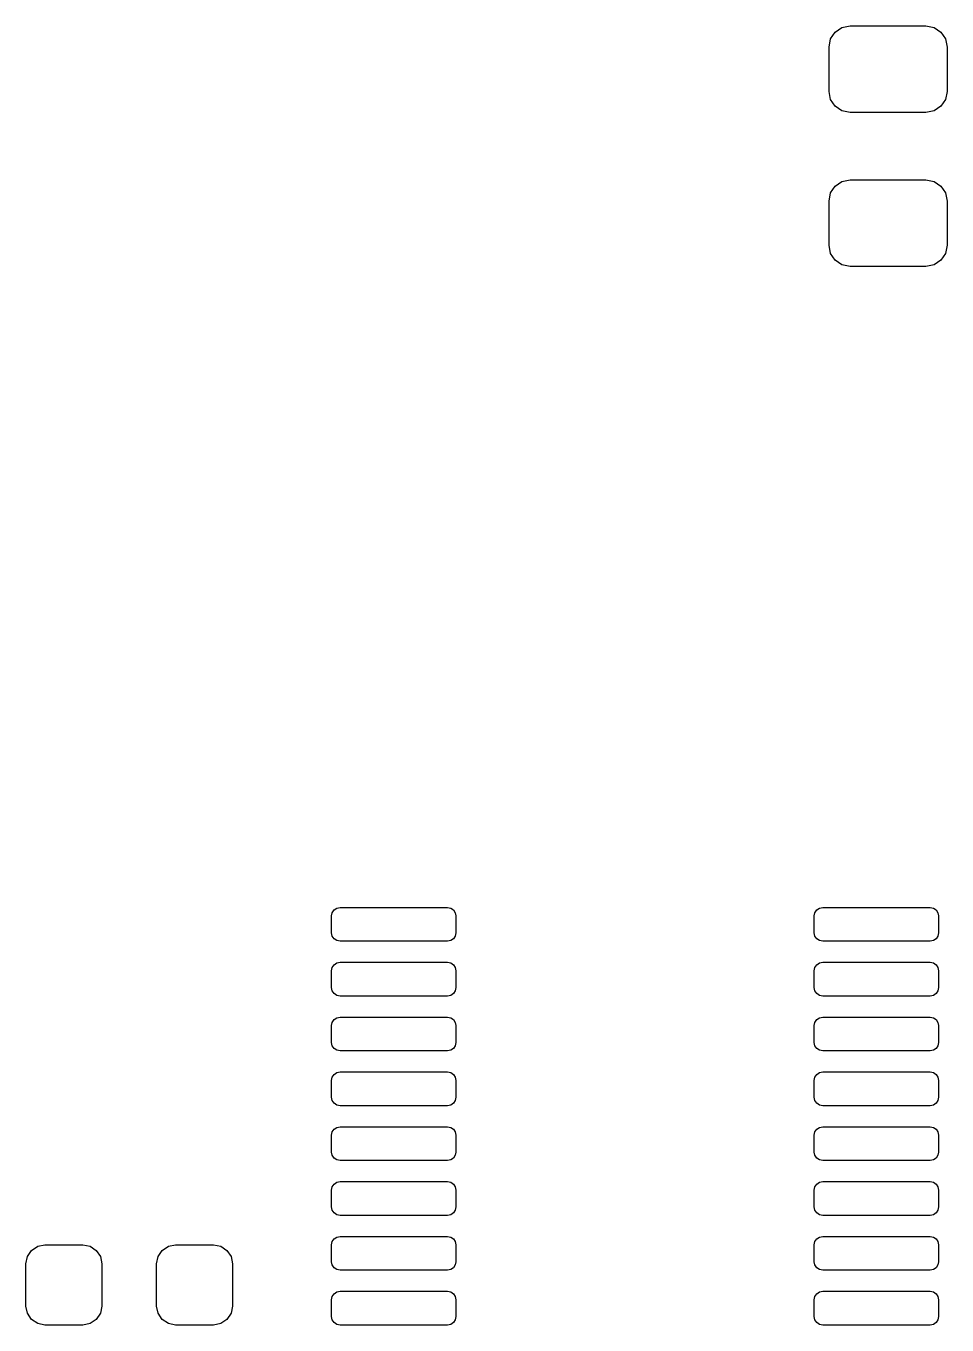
# Model space of a CAD drawing. Extents: x 98.9 to 186.3, y -141.5 to -56.6.
# Drawn here: x 129.78 to 140.7, y -87.97 to -72.58 of the extents above; entities that cross this region are included whole.
import ezdxf

# ---------------------------------------------------------------- set-up
doc = ezdxf.new("R2010")
doc.units = 0
doc.layers.add('BLACK', color=7, linetype='CONTINUOUS')

msp = doc.modelspace()

# ---------------------------------------------------------------- linework, layer by layer
at = {"layer": 'BLACK', "linetype": 'CONTINUOUS'}
for p, q in [((139.319, -72.7293), (139.373, -72.6482)), ((139.373, -72.6482), (139.454, -72.594)), ((139.454, -72.594), (139.55, -72.575)), ((139.55, -72.575), (140.45, -72.575)), ((140.45, -72.575), (140.546, -72.594)), ((140.546, -72.594), (140.627, -72.6482)), ((140.627, -72.6482), (140.681, -72.7293)), ((139.3, -72.825), (139.319, -72.7293)), ((139.3, -73.35), (139.3, -72.825)), ((140.681, -72.7293), (140.7, -72.825)), ((140.7, -72.825), (140.7, -73.35)), ((139.319, -73.4457), (139.3, -73.35)), ((139.373, -73.5268), (139.319, -73.4457)), ((140.681, -73.4457), (140.627, -73.5268)), ((140.7, -73.35), (140.681, -73.4457)), ((139.454, -73.581), (139.373, -73.5268)), ((139.55, -73.6), (139.454, -73.581)), ((140.45, -73.6), (139.55, -73.6)), ((140.546, -73.581), (140.45, -73.6)), ((140.627, -73.5268), (140.546, -73.581)), ((139.319, -74.5543), (139.373, -74.4732)), ((139.373, -74.4732), (139.454, -74.419)), ((139.454, -74.419), (139.55, -74.4)), ((139.55, -74.4), (140.45, -74.4)), ((140.45, -74.4), (140.546, -74.419)), ((140.546, -74.419), (140.627, -74.4732)), ((140.627, -74.4732), (140.681, -74.5543)), ((139.3, -74.65), (139.319, -74.5543)), ((139.3, -75.175), (139.3, -74.65)), ((140.681, -74.5543), (140.7, -74.65)), ((140.7, -74.65), (140.7, -75.175)), ((139.319, -75.2707), (139.3, -75.175)), ((139.373, -75.3518), (139.319, -75.2707)), ((140.681, -75.2707), (140.627, -75.3518)), ((140.7, -75.175), (140.681, -75.2707)), ((139.454, -75.406), (139.373, -75.3518)), ((139.55, -75.425), (139.454, -75.406)), ((140.45, -75.425), (139.55, -75.425)), ((140.546, -75.406), (140.45, -75.425)), ((140.627, -75.3518), (140.546, -75.406)), ((133.4, -83.125), (133.408, -83.0867)), ((133.4, -83.325), (133.4, -83.125)), ((133.408, -83.0867), (133.429, -83.0543)), ((133.429, -83.0543), (133.462, -83.0326)), ((133.462, -83.0326), (133.5, -83.025)), ((133.5, -83.025), (134.775, -83.025)), ((134.775, -83.025), (134.813, -83.0326)), ((134.813, -83.0326), (134.846, -83.0543)), ((134.846, -83.0543), (134.867, -83.0867)), ((134.867, -83.0867), (134.875, -83.125)), ((134.875, -83.125), (134.875, -83.325)), ((139.125, -83.125), (139.133, -83.0867)), ((139.125, -83.325), (139.125, -83.125)), ((139.133, -83.0867), (139.154, -83.0543)), ((139.154, -83.0543), (139.187, -83.0326)), ((139.187, -83.0326), (139.225, -83.025)), ((139.225, -83.025), (140.5, -83.025)), ((140.5, -83.025), (140.538, -83.0326)), ((140.538, -83.0326), (140.571, -83.0543)), ((140.571, -83.0543), (140.592, -83.0867)), ((140.592, -83.0867), (140.6, -83.125)), ((140.6, -83.125), (140.6, -83.325)), ((133.408, -83.3633), (133.4, -83.325)), ((133.429, -83.3957), (133.408, -83.3633)), ((133.462, -83.4174), (133.429, -83.3957)), ((133.5, -83.425), (133.462, -83.4174)), ((134.775, -83.425), (133.5, -83.425)), ((134.813, -83.4174), (134.775, -83.425)), ((134.846, -83.3957), (134.813, -83.4174)), ((134.867, -83.3633), (134.846, -83.3957)), ((134.875, -83.325), (134.867, -83.3633)), ((139.133, -83.3633), (139.125, -83.325)), ((139.154, -83.3957), (139.133, -83.3633)), ((139.187, -83.4174), (139.154, -83.3957)), ((139.225, -83.425), (139.187, -83.4174)), ((140.5, -83.425), (139.225, -83.425)), ((140.538, -83.4174), (140.5, -83.425)), ((140.571, -83.3957), (140.538, -83.4174)), ((140.592, -83.3633), (140.571, -83.3957)), ((140.6, -83.325), (140.592, -83.3633)), ((133.4, -83.775), (133.408, -83.7367)), ((133.4, -83.975), (133.4, -83.775)), ((133.408, -83.7367), (133.429, -83.7043)), ((133.429, -83.7043), (133.462, -83.6826)), ((133.462, -83.6826), (133.5, -83.675)), ((133.5, -83.675), (134.775, -83.675)), ((134.775, -83.675), (134.813, -83.6826)), ((134.813, -83.6826), (134.846, -83.7043)), ((134.846, -83.7043), (134.867, -83.7367)), ((134.867, -83.7367), (134.875, -83.775)), ((134.875, -83.775), (134.875, -83.975)), ((139.125, -83.775), (139.133, -83.7367)), ((139.125, -83.975), (139.125, -83.775)), ((139.133, -83.7367), (139.154, -83.7043)), ((139.154, -83.7043), (139.187, -83.6826)), ((139.187, -83.6826), (139.225, -83.675)), ((139.225, -83.675), (140.5, -83.675)), ((140.5, -83.675), (140.538, -83.6826)), ((140.538, -83.6826), (140.571, -83.7043)), ((140.571, -83.7043), (140.592, -83.7367)), ((140.592, -83.7367), (140.6, -83.775)), ((140.6, -83.775), (140.6, -83.975)), ((133.408, -84.0133), (133.4, -83.975)), ((133.429, -84.0457), (133.408, -84.0133)), ((133.462, -84.0674), (133.429, -84.0457)), ((133.5, -84.075), (133.462, -84.0674)), ((134.775, -84.075), (133.5, -84.075)), ((134.813, -84.0674), (134.775, -84.075)), ((134.846, -84.0457), (134.813, -84.0674)), ((134.867, -84.0133), (134.846, -84.0457)), ((134.875, -83.975), (134.867, -84.0133)), ((139.133, -84.0133), (139.125, -83.975)), ((139.154, -84.0457), (139.133, -84.0133)), ((139.187, -84.0674), (139.154, -84.0457)), ((139.225, -84.075), (139.187, -84.0674)), ((140.5, -84.075), (139.225, -84.075)), ((140.538, -84.0674), (140.5, -84.075)), ((140.571, -84.0457), (140.538, -84.0674)), ((140.592, -84.0133), (140.571, -84.0457)), ((140.6, -83.975), (140.592, -84.0133)), ((133.4, -84.425), (133.408, -84.3867)), ((133.408, -84.3867), (133.429, -84.3543)), ((133.429, -84.3543), (133.462, -84.3326)), ((133.462, -84.3326), (133.5, -84.325)), ((133.5, -84.325), (134.775, -84.325)), ((134.775, -84.325), (134.813, -84.3326)), ((134.813, -84.3326), (134.846, -84.3543)), ((134.846, -84.3543), (134.867, -84.3867)), ((134.867, -84.3867), (134.875, -84.425)), ((139.125, -84.425), (139.133, -84.3867)), ((139.133, -84.3867), (139.154, -84.3543)), ((139.154, -84.3543), (139.187, -84.3326)), ((139.187, -84.3326), (139.225, -84.325)), ((139.225, -84.325), (140.5, -84.325)), ((140.5, -84.325), (140.538, -84.3326)), ((140.538, -84.3326), (140.571, -84.3543)), ((140.571, -84.3543), (140.592, -84.3867)), ((140.592, -84.3867), (140.6, -84.425)), ((133.4, -84.625), (133.4, -84.425)), ((134.875, -84.425), (134.875, -84.625)), ((139.125, -84.625), (139.125, -84.425)), ((140.6, -84.425), (140.6, -84.625)), ((133.408, -84.6633), (133.4, -84.625)), ((133.429, -84.6957), (133.408, -84.6633)), ((133.462, -84.7174), (133.429, -84.6957)), ((134.846, -84.6957), (134.813, -84.7174)), ((134.867, -84.6633), (134.846, -84.6957)), ((134.875, -84.625), (134.867, -84.6633)), ((139.133, -84.6633), (139.125, -84.625)), ((139.154, -84.6957), (139.133, -84.6633)), ((139.187, -84.7174), (139.154, -84.6957)), ((140.571, -84.6957), (140.538, -84.7174)), ((140.592, -84.6633), (140.571, -84.6957)), ((140.6, -84.625), (140.592, -84.6633)), ((133.5, -84.725), (133.462, -84.7174)), ((134.775, -84.725), (133.5, -84.725)), ((134.813, -84.7174), (134.775, -84.725)), ((139.225, -84.725), (139.187, -84.7174)), ((140.5, -84.725), (139.225, -84.725)), ((140.538, -84.7174), (140.5, -84.725)), ((133.408, -85.0367), (133.429, -85.0043)), ((133.429, -85.0043), (133.462, -84.9826)), ((133.462, -84.9826), (133.5, -84.975)), ((133.5, -84.975), (134.775, -84.975)), ((134.775, -84.975), (134.813, -84.9826)), ((134.813, -84.9826), (134.846, -85.0043)), ((134.846, -85.0043), (134.867, -85.0367)), ((139.133, -85.0367), (139.154, -85.0043)), ((139.154, -85.0043), (139.187, -84.9826)), ((139.187, -84.9826), (139.225, -84.975)), ((139.225, -84.975), (140.5, -84.975)), ((140.5, -84.975), (140.538, -84.9826)), ((140.538, -84.9826), (140.571, -85.0043)), ((140.571, -85.0043), (140.592, -85.0367)), ((133.4, -85.075), (133.408, -85.0367)), ((133.4, -85.275), (133.4, -85.075)), ((134.867, -85.0367), (134.875, -85.075)), ((134.875, -85.075), (134.875, -85.275)), ((139.125, -85.075), (139.133, -85.0367)), ((139.125, -85.275), (139.125, -85.075)), ((140.592, -85.0367), (140.6, -85.075)), ((140.6, -85.075), (140.6, -85.275)), ((133.408, -85.3133), (133.4, -85.275)), ((133.429, -85.3457), (133.408, -85.3133)), ((134.867, -85.3133), (134.846, -85.3457)), ((134.875, -85.275), (134.867, -85.3133)), ((139.133, -85.3133), (139.125, -85.275)), ((139.154, -85.3457), (139.133, -85.3133)), ((140.592, -85.3133), (140.571, -85.3457)), ((140.6, -85.275), (140.592, -85.3133)), ((133.462, -85.3674), (133.429, -85.3457)), ((133.5, -85.375), (133.462, -85.3674)), ((134.775, -85.375), (133.5, -85.375)), ((134.813, -85.3674), (134.775, -85.375)), ((134.846, -85.3457), (134.813, -85.3674)), ((139.187, -85.3674), (139.154, -85.3457)), ((139.225, -85.375), (139.187, -85.3674)), ((140.5, -85.375), (139.225, -85.375)), ((140.538, -85.3674), (140.5, -85.375)), ((140.571, -85.3457), (140.538, -85.3674)), ((133.4, -85.725), (133.408, -85.6867)), ((133.4, -85.925), (133.4, -85.725)), ((133.408, -85.6867), (133.429, -85.6543)), ((133.429, -85.6543), (133.462, -85.6326)), ((133.462, -85.6326), (133.5, -85.625)), ((133.5, -85.625), (134.775, -85.625)), ((134.775, -85.625), (134.813, -85.6326)), ((134.813, -85.6326), (134.846, -85.6543)), ((134.846, -85.6543), (134.867, -85.6867)), ((134.867, -85.6867), (134.875, -85.725)), ((134.875, -85.725), (134.875, -85.925)), ((139.125, -85.725), (139.133, -85.6867)), ((139.125, -85.925), (139.125, -85.725)), ((139.133, -85.6867), (139.154, -85.6543)), ((139.154, -85.6543), (139.187, -85.6326)), ((139.187, -85.6326), (139.225, -85.625)), ((139.225, -85.625), (140.5, -85.625)), ((140.5, -85.625), (140.538, -85.6326)), ((140.538, -85.6326), (140.571, -85.6543)), ((140.571, -85.6543), (140.592, -85.6867)), ((140.592, -85.6867), (140.6, -85.725)), ((140.6, -85.725), (140.6, -85.925)), ((133.408, -85.9633), (133.4, -85.925)), ((134.875, -85.925), (134.867, -85.9633)), ((139.133, -85.9633), (139.125, -85.925)), ((140.6, -85.925), (140.592, -85.9633)), ((133.429, -85.9957), (133.408, -85.9633)), ((133.462, -86.0174), (133.429, -85.9957)), ((133.5, -86.025), (133.462, -86.0174)), ((134.775, -86.025), (133.5, -86.025)), ((134.813, -86.0174), (134.775, -86.025)), ((134.846, -85.9957), (134.813, -86.0174)), ((134.867, -85.9633), (134.846, -85.9957)), ((139.154, -85.9957), (139.133, -85.9633)), ((139.187, -86.0174), (139.154, -85.9957)), ((139.225, -86.025), (139.187, -86.0174)), ((140.5, -86.025), (139.225, -86.025)), ((140.538, -86.0174), (140.5, -86.025)), ((140.571, -85.9957), (140.538, -86.0174)), ((140.592, -85.9633), (140.571, -85.9957)), ((133.4, -86.375), (133.408, -86.3367)), ((133.4, -86.575), (133.4, -86.375)), ((133.408, -86.3367), (133.429, -86.3043)), ((133.429, -86.3043), (133.462, -86.2826)), ((133.462, -86.2826), (133.5, -86.275)), ((133.5, -86.275), (134.775, -86.275)), ((134.775, -86.275), (134.813, -86.2826)), ((134.813, -86.2826), (134.846, -86.3043)), ((134.846, -86.3043), (134.867, -86.3367)), ((134.867, -86.3367), (134.875, -86.375)), ((134.875, -86.375), (134.875, -86.575)), ((139.125, -86.375), (139.133, -86.3367)), ((139.125, -86.575), (139.125, -86.375)), ((139.133, -86.3367), (139.154, -86.3043)), ((139.154, -86.3043), (139.187, -86.2826)), ((139.187, -86.2826), (139.225, -86.275)), ((139.225, -86.275), (140.5, -86.275)), ((140.5, -86.275), (140.538, -86.2826)), ((140.538, -86.2826), (140.571, -86.3043)), ((140.571, -86.3043), (140.592, -86.3367)), ((140.592, -86.3367), (140.6, -86.375)), ((140.6, -86.375), (140.6, -86.575)), ((133.408, -86.6133), (133.4, -86.575)), ((133.429, -86.6457), (133.408, -86.6133)), ((133.462, -86.6674), (133.429, -86.6457)), ((133.5, -86.675), (133.462, -86.6674)), ((134.775, -86.675), (133.5, -86.675)), ((134.813, -86.6674), (134.775, -86.675)), ((134.846, -86.6457), (134.813, -86.6674)), ((134.867, -86.6133), (134.846, -86.6457)), ((134.875, -86.575), (134.867, -86.6133)), ((139.133, -86.6133), (139.125, -86.575)), ((139.154, -86.6457), (139.133, -86.6133)), ((139.187, -86.6674), (139.154, -86.6457)), ((139.225, -86.675), (139.187, -86.6674)), ((140.5, -86.675), (139.225, -86.675)), ((140.538, -86.6674), (140.5, -86.675)), ((140.571, -86.6457), (140.538, -86.6674)), ((140.592, -86.6133), (140.571, -86.6457)), ((140.6, -86.575), (140.592, -86.6133)), ((133.4, -87.025), (133.408, -86.9867)), ((133.408, -86.9867), (133.429, -86.9543)), ((133.429, -86.9543), (133.462, -86.9326)), ((133.462, -86.9326), (133.5, -86.925)), ((133.5, -86.925), (134.775, -86.925)), ((134.775, -86.925), (134.813, -86.9326)), ((134.813, -86.9326), (134.846, -86.9543)), ((134.846, -86.9543), (134.867, -86.9867)), ((134.867, -86.9867), (134.875, -87.025)), ((139.125, -87.025), (139.133, -86.9867)), ((139.133, -86.9867), (139.154, -86.9543)), ((139.154, -86.9543), (139.187, -86.9326)), ((139.187, -86.9326), (139.225, -86.925)), ((139.225, -86.925), (140.5, -86.925)), ((140.5, -86.925), (140.538, -86.9326)), ((140.538, -86.9326), (140.571, -86.9543)), ((140.571, -86.9543), (140.592, -86.9867)), ((140.592, -86.9867), (140.6, -87.025)), ((129.775, -87.25), (129.792, -87.1639)), ((129.792, -87.1639), (129.841, -87.0909)), ((129.841, -87.0909), (129.914, -87.0421)), ((129.914, -87.0421), (130, -87.025)), ((130, -87.025), (130.45, -87.025)), ((130.45, -87.025), (130.536, -87.0421)), ((130.536, -87.0421), (130.609, -87.0909)), ((130.609, -87.0909), (130.658, -87.1639)), ((130.658, -87.1639), (130.675, -87.25)), ((131.325, -87.25), (131.342, -87.1639)), ((131.342, -87.1639), (131.391, -87.0909)), ((131.391, -87.0909), (131.464, -87.0421)), ((131.464, -87.0421), (131.55, -87.025)), ((131.55, -87.025), (132, -87.025)), ((132, -87.025), (132.086, -87.0421)), ((132.086, -87.0421), (132.159, -87.0909)), ((132.159, -87.0909), (132.208, -87.1639)), ((132.208, -87.1639), (132.225, -87.25)), ((133.4, -87.225), (133.4, -87.025)), ((134.875, -87.025), (134.875, -87.225)), ((139.125, -87.225), (139.125, -87.025)), ((140.6, -87.025), (140.6, -87.225)), ((129.775, -87.75), (129.775, -87.25)), ((130.675, -87.25), (130.675, -87.75)), ((131.325, -87.75), (131.325, -87.25)), ((132.225, -87.25), (132.225, -87.75)), ((133.408, -87.2633), (133.4, -87.225)), ((133.429, -87.2957), (133.408, -87.2633)), ((133.462, -87.3174), (133.429, -87.2957)), ((133.5, -87.325), (133.462, -87.3174)), ((134.813, -87.3174), (134.775, -87.325)), ((134.846, -87.2957), (134.813, -87.3174)), ((134.867, -87.2633), (134.846, -87.2957)), ((134.875, -87.225), (134.867, -87.2633)), ((139.133, -87.2633), (139.125, -87.225)), ((139.154, -87.2957), (139.133, -87.2633)), ((139.187, -87.3174), (139.154, -87.2957)), ((139.225, -87.325), (139.187, -87.3174)), ((140.538, -87.3174), (140.5, -87.325)), ((140.571, -87.2957), (140.538, -87.3174)), ((140.592, -87.2633), (140.571, -87.2957)), ((140.6, -87.225), (140.592, -87.2633)), ((134.775, -87.325), (133.5, -87.325)), ((140.5, -87.325), (139.225, -87.325)), ((133.408, -87.6367), (133.429, -87.6043)), ((133.429, -87.6043), (133.462, -87.5826)), ((133.462, -87.5826), (133.5, -87.575)), ((133.5, -87.575), (134.775, -87.575)), ((134.775, -87.575), (134.813, -87.5826)), ((134.813, -87.5826), (134.846, -87.6043)), ((134.846, -87.6043), (134.867, -87.6367)), ((139.133, -87.6367), (139.154, -87.6043)), ((139.154, -87.6043), (139.187, -87.5826)), ((139.187, -87.5826), (139.225, -87.575)), ((139.225, -87.575), (140.5, -87.575)), ((140.5, -87.575), (140.538, -87.5826)), ((140.538, -87.5826), (140.571, -87.6043)), ((140.571, -87.6043), (140.592, -87.6367)), ((129.792, -87.8361), (129.775, -87.75)), ((130.675, -87.75), (130.658, -87.8361)), ((131.342, -87.8361), (131.325, -87.75)), ((132.225, -87.75), (132.208, -87.8361)), ((133.4, -87.675), (133.408, -87.6367)), ((133.4, -87.875), (133.4, -87.675)), ((134.867, -87.6367), (134.875, -87.675)), ((134.875, -87.675), (134.875, -87.875)), ((139.125, -87.675), (139.133, -87.6367)), ((139.125, -87.875), (139.125, -87.675)), ((140.592, -87.6367), (140.6, -87.675)), ((140.6, -87.675), (140.6, -87.875)), ((129.841, -87.9091), (129.792, -87.8361)), ((129.914, -87.9579), (129.841, -87.9091)), ((130.609, -87.9091), (130.536, -87.9579)), ((130.658, -87.8361), (130.609, -87.9091)), ((131.391, -87.9091), (131.342, -87.8361)), ((131.464, -87.9579), (131.391, -87.9091)), ((132.159, -87.9091), (132.086, -87.9579)), ((132.208, -87.8361), (132.159, -87.9091)), ((133.408, -87.9133), (133.4, -87.875)), ((133.429, -87.9457), (133.408, -87.9133)), ((134.867, -87.9133), (134.846, -87.9457)), ((134.875, -87.875), (134.867, -87.9133)), ((139.133, -87.9133), (139.125, -87.875)), ((139.154, -87.9457), (139.133, -87.9133)), ((140.592, -87.9133), (140.571, -87.9457)), ((140.6, -87.875), (140.592, -87.9133)), ((130, -87.975), (129.914, -87.9579)), ((130.45, -87.975), (130, -87.975)), ((130.536, -87.9579), (130.45, -87.975)), ((131.55, -87.975), (131.464, -87.9579)), ((132, -87.975), (131.55, -87.975)), ((132.086, -87.9579), (132, -87.975)), ((133.462, -87.9674), (133.429, -87.9457)), ((133.5, -87.975), (133.462, -87.9674)), ((134.775, -87.975), (133.5, -87.975)), ((134.813, -87.9674), (134.775, -87.975)), ((134.846, -87.9457), (134.813, -87.9674)), ((139.187, -87.9674), (139.154, -87.9457)), ((139.225, -87.975), (139.187, -87.9674)), ((140.5, -87.975), (139.225, -87.975)), ((140.538, -87.9674), (140.5, -87.975)), ((140.571, -87.9457), (140.538, -87.9674))]:
    msp.add_line(p, q, dxfattribs=at)

doc.saveas('drawing.dxf')
